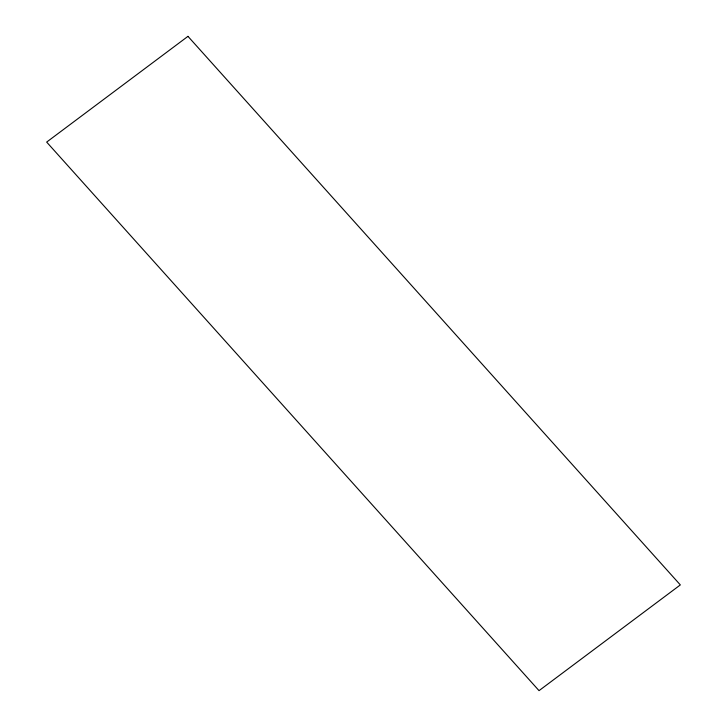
<?xml version="1.0" encoding="UTF-8"?>
<svg xmlns="http://www.w3.org/2000/svg" width="727" height="727" viewBox="0 0 727 727"><rect width="100%" height="100%" fill="white"/><g stroke="black" fill="none" stroke-linecap="round" stroke-linejoin="round"><path stroke-width="1.09" d="M187.966 36.35L46.664 142.083L539.034 690.65L680.336 584.917L187.966 36.35"/></g></svg>
